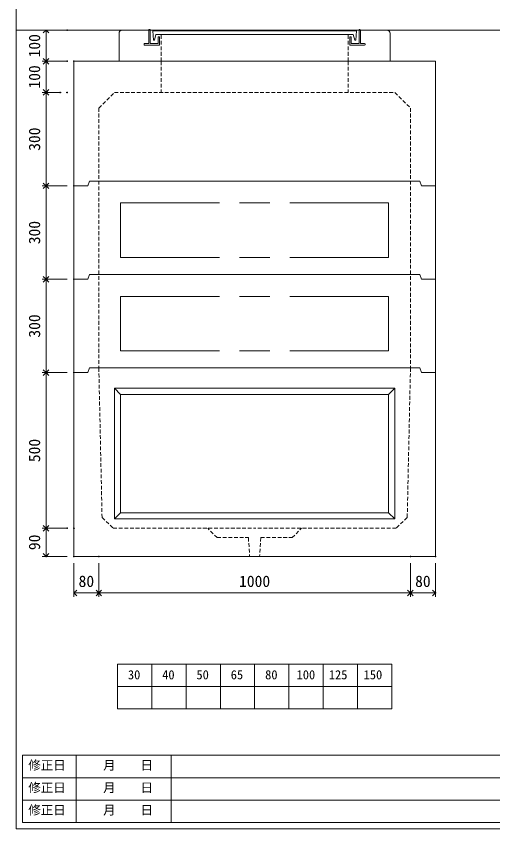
# Model space of a CAD drawing. Units: millimetres, scale not verified. Extents: x -4890 to 18490, y -2312 to 2312.
# Drawn here: x -1230 to 299, y -1963 to 647 of the extents above; entities that cross this region are included whole.
import ezdxf
from ezdxf.enums import TextEntityAlignment as Align

# ---------------------------------------------------------------- set-up
doc = ezdxf.new("R2010")
doc.units = ezdxf.units.MM
doc.header["$LTSCALE"] = 10
doc.header["$PDMODE"] = 32
doc.header["$PDSIZE"] = 2
doc.linetypes.add('DASHED1', pattern=[1.8, 1.2, -0.6])
doc.linetypes.add('USER2', pattern=[50.8, 31.75, -6.35, 6.35, -6.35])
doc.layers.add('0-1_Defpoints', color=7, linetype='Continuous')
for name, color, linetype, lineweight in [('0-2_waku', 7, 'Continuous', 18), ('0-3_gaikei', 7, 'Continuous', 18), ('0-4_kakure', 7, 'DASHED1', 5), ('0-5_sunpou', 7, 'Continuous', 5), ('0-9_uchigawa', 6, 'Continuous', 18), ('0-B_futa', 3, 'Continuous', 18), ('0-C_GL', 4, 'Continuous', 18), ('0-E_文字１', 7, 'Continuous', 18), ('1-3_uchigawa2', 6, 'USER2', 18)]:
    doc.layers.add(name, color=color, linetype=linetype, lineweight=lineweight)
doc.styles.add('ＭＳ ゴシック', font='')
doc.styles.get('ＭＳ ゴシック').set_extended_font_data('MS Gothic')

# ---------------------------------------------------------------- blocks, each defined once
blk = doc.blocks.new('_Open90')
at = {"layer": '0-5_sunpou'}
blk.add_line((0, 0), (-1, 0), dxfattribs=at)
blk.add_lwpolyline([(-0.5, 0.5), (0, 0), (-0.5, -0.5)], dxfattribs=at)
blk = doc.blocks.new('D104')
at = {"layer": '0-1_Defpoints'}
for p in [(402.32, 1104.36), (482.32, 1104.36), (482.32, 986.94)]:
    blk.add_point(p, dxfattribs=at)
at = {"layer": '0-5_sunpou'}
for p, q in [((402.32, 1082.36), (402.32, 973.94)), ((482.32, 1082.36), (482.32, 973.94)), ((420.32, 986.94), (464.32, 986.94))]:
    blk.add_line(p, q, dxfattribs=at)
at = {"layer": '0-5_sunpou', "xscale": 18, "yscale": 18, "rotation": 180}
blk.add_blockref('_Open90', (402.32, 986.94), dxfattribs=at)
at = {"layer": '0-5_sunpou', "xscale": 18, "yscale": 18}
blk.add_blockref('_Open90', (482.32, 986.94), dxfattribs=at)
at = {"layer": '0-5_sunpou', "style": 'ＭＳ ゴシック'}
blk.add_text('80', height=36.66, dxfattribs=at).set_placement((417.32, 994.94), align=Align.BOTTOM_LEFT)
blk = doc.blocks.new('D105')
at = {"layer": '0-1_Defpoints'}
for p in [(482.32, 1104.36), (1482.32, 1104.36), (1482.32, 986.94)]:
    blk.add_point(p, dxfattribs=at)
at = {"layer": '0-5_sunpou'}
for p, q in [((482.32, 1082.36), (482.32, 973.94)), ((1482.32, 1082.36), (1482.32, 973.94)), ((500.32, 986.94), (1464.32, 986.94))]:
    blk.add_line(p, q, dxfattribs=at)
at = {"layer": '0-5_sunpou', "xscale": 18, "yscale": 18, "rotation": 180}
blk.add_blockref('_Open90', (482.32, 986.94), dxfattribs=at)
at = {"layer": '0-5_sunpou', "xscale": 18, "yscale": 18}
blk.add_blockref('_Open90', (1482.32, 986.94), dxfattribs=at)
at = {"layer": '0-5_sunpou', "style": 'ＭＳ ゴシック'}
blk.add_text('1000', height=36.66, dxfattribs=at).set_placement((932.32, 994.94), align=Align.BOTTOM_LEFT)
blk = doc.blocks.new('D106')
at = {"layer": '0-1_Defpoints'}
for p in [(1482.32, 1104.36), (1562.32, 1104.36), (1562.32, 986.94)]:
    blk.add_point(p, dxfattribs=at)
at = {"layer": '0-5_sunpou'}
for p, q in [((1482.32, 1082.36), (1482.32, 973.94)), ((1562.32, 1082.36), (1562.32, 973.94)), ((1500.32, 986.94), (1544.32, 986.94))]:
    blk.add_line(p, q, dxfattribs=at)
at = {"layer": '0-5_sunpou', "xscale": 18, "yscale": 18, "rotation": 180}
blk.add_blockref('_Open90', (1482.32, 986.94), dxfattribs=at)
at = {"layer": '0-5_sunpou', "xscale": 18, "yscale": 18}
blk.add_blockref('_Open90', (1562.32, 986.94), dxfattribs=at)
at = {"layer": '0-5_sunpou', "style": 'ＭＳ ゴシック'}
blk.add_text('80', height=36.66, dxfattribs=at).set_placement((1497.32, 994.94), align=Align.BOTTOM_LEFT)
blk = doc.blocks.new('D107')
at = {"layer": '0-1_Defpoints'}
for p in [(402.32, 1194.36), (313, 1104.36), (402.32, 1104.36)]:
    blk.add_point(p, dxfattribs=at)
at = {"layer": '0-5_sunpou'}
for p, q in [((380.32, 1194.36), (300, 1194.36)), ((313, 1176.36), (313, 1122.36)), ((380.32, 1104.36), (300, 1104.36))]:
    blk.add_line(p, q, dxfattribs=at)
at = {"layer": '0-5_sunpou', "xscale": 18, "yscale": 18}
for p, rotation in [((313, 1194.36), 90), ((313, 1104.36), 270)]:
    blk.add_blockref('_Open90', p, dxfattribs=dict(at, rotation=rotation))
at = {"layer": '0-5_sunpou', "style": 'ＭＳ ゴシック'}
blk.add_text('90', height=36.66, rotation=90, dxfattribs=at).set_placement((305, 1124.36), align=Align.BOTTOM_LEFT)
blk = doc.blocks.new('D108')
at = {"layer": '0-1_Defpoints'}
for p in [(402.32, 1694.36), (313, 1194.36), (380.32, 1194.36)]:
    blk.add_point(p, dxfattribs=at)
at = {"layer": '0-5_sunpou'}
for p, q in [((380.32, 1694.36), (300, 1694.36)), ((313, 1676.36), (313, 1212.36)), ((358.32, 1194.36), (300, 1194.36))]:
    blk.add_line(p, q, dxfattribs=at)
at = {"layer": '0-5_sunpou', "xscale": 18, "yscale": 18}
for p, rotation in [((313, 1694.36), 90), ((313, 1194.36), 270)]:
    blk.add_blockref('_Open90', p, dxfattribs=dict(at, rotation=rotation))
at = {"layer": '0-5_sunpou', "style": 'ＭＳ ゴシック'}
blk.add_text('500', height=36.66, rotation=90, dxfattribs=at).set_placement((305, 1406.86), align=Align.BOTTOM_LEFT)
blk = doc.blocks.new('D109')
at = {"layer": '0-1_Defpoints'}
for p in [(380.32, 2794.36), (313, 2694.36), (402.32, 2694.36)]:
    blk.add_point(p, dxfattribs=at)
at = {"layer": '0-5_sunpou'}
for p, q in [((358.32, 2794.36), (300, 2794.36)), ((313, 2776.36), (313, 2712.36)), ((380.32, 2694.36), (300, 2694.36))]:
    blk.add_line(p, q, dxfattribs=at)
at = {"layer": '0-5_sunpou', "xscale": 18, "yscale": 18}
for p, rotation in [((313, 2794.36), 90), ((313, 2694.36), 270)]:
    blk.add_blockref('_Open90', p, dxfattribs=dict(at, rotation=rotation))
at = {"layer": '0-5_sunpou', "style": 'ＭＳ ゴシック'}
blk.add_text('100', height=36.66, rotation=90, dxfattribs=at).set_placement((305, 2706.86), align=Align.BOTTOM_LEFT)
blk = doc.blocks.new('D110')
at = {"layer": '0-1_Defpoints'}
for p in [(380.32, 2694.36), (313, 2594.36), (380.32, 2594.36)]:
    blk.add_point(p, dxfattribs=at)
at = {"layer": '0-5_sunpou'}
for p, q in [((358.32, 2694.36), (300, 2694.36)), ((313, 2676.36), (313, 2612.36)), ((358.32, 2594.36), (300, 2594.36))]:
    blk.add_line(p, q, dxfattribs=at)
at = {"layer": '0-5_sunpou', "xscale": 18, "yscale": 18}
for p, rotation in [((313, 2694.36), 90), ((313, 2594.36), 270)]:
    blk.add_blockref('_Open90', p, dxfattribs=dict(at, rotation=rotation))
at = {"layer": '0-5_sunpou', "style": 'ＭＳ ゴシック'}
blk.add_text('100', height=36.66, rotation=90, dxfattribs=at).set_placement((305, 2606.86), align=Align.BOTTOM_LEFT)
blk = doc.blocks.new('D111')
at = {"layer": '0-1_Defpoints'}
for p in [(358.32, 2594.36), (313, 2294.36), (402.32, 2294.36)]:
    blk.add_point(p, dxfattribs=at)
at = {"layer": '0-5_sunpou'}
for p, q in [((336.32, 2594.36), (300, 2594.36)), ((313, 2576.36), (313, 2312.36)), ((380.32, 2294.36), (300, 2294.36))]:
    blk.add_line(p, q, dxfattribs=at)
at = {"layer": '0-5_sunpou', "xscale": 18, "yscale": 18}
for p, rotation in [((313, 2594.36), 90), ((313, 2294.36), 270)]:
    blk.add_blockref('_Open90', p, dxfattribs=dict(at, rotation=rotation))
at = {"layer": '0-5_sunpou', "style": 'ＭＳ ゴシック'}
blk.add_text('300', height=36.66, rotation=90, dxfattribs=at).set_placement((305, 2406.86), align=Align.BOTTOM_LEFT)
blk = doc.blocks.new('D112')
at = {"layer": '0-1_Defpoints'}
for p in [(402.32, 2294.36), (313, 1994.36), (402.32, 1994.36)]:
    blk.add_point(p, dxfattribs=at)
at = {"layer": '0-5_sunpou'}
for p, q in [((380.32, 2294.36), (300, 2294.36)), ((313, 2276.36), (313, 2012.36)), ((380.32, 1994.36), (300, 1994.36))]:
    blk.add_line(p, q, dxfattribs=at)
at = {"layer": '0-5_sunpou', "xscale": 18, "yscale": 18}
for p, rotation in [((313, 2294.36), 90), ((313, 1994.36), 270)]:
    blk.add_blockref('_Open90', p, dxfattribs=dict(at, rotation=rotation))
at = {"layer": '0-5_sunpou', "style": 'ＭＳ ゴシック'}
blk.add_text('300', height=36.66, rotation=90, dxfattribs=at).set_placement((305, 2106.86), align=Align.BOTTOM_LEFT)
blk = doc.blocks.new('D113')
at = {"layer": '0-1_Defpoints'}
for p in [(402.32, 1994.36), (313, 1694.36), (402.32, 1694.36)]:
    blk.add_point(p, dxfattribs=at)
at = {"layer": '0-5_sunpou'}
for p, q in [((380.32, 1994.36), (300, 1994.36)), ((313, 1976.36), (313, 1712.36)), ((380.32, 1694.36), (300, 1694.36))]:
    blk.add_line(p, q, dxfattribs=at)
at = {"layer": '0-5_sunpou', "xscale": 18, "yscale": 18}
for p, rotation in [((313, 1994.36), 90), ((313, 1694.36), 270)]:
    blk.add_blockref('_Open90', p, dxfattribs=dict(at, rotation=rotation))
at = {"layer": '0-5_sunpou', "style": 'ＭＳ ゴシック'}
blk.add_text('300', height=36.66, rotation=90, dxfattribs=at).set_placement((305, 1806.86), align=Align.BOTTOM_LEFT)

msp = doc.modelspace()

# ---------------------------------------------------------------- linework, layer by layer
at = {"layer": '0-2_waku'}
for p, q in [((-1229.94, 2311.88), (-1229.94, -1963.12)), ((-904.94, -1434.12), (-24.94, -1434.12)), ((-904.94, -1434.12), (-904.94, -1578.12)), ((-904.94, -1434.12), (-904.94, -1578.12)), ((-904.94, -1434.12), (-904.94, -1578.12)), ((-904.94, -1434.12), (-904.94, -1578.12)), ((-794.94, -1434.12), (-794.94, -1578.12)), ((-684.94, -1434.12), (-684.94, -1578.12)), ((-684.94, -1434.12), (-684.94, -1578.12)), ((-574.94, -1434.12), (-574.94, -1578.12)), ((-464.94, -1434.12), (-464.94, -1578.12)), ((-354.94, -1434.12), (-354.94, -1578.12)), ((-244.94, -1434.12), (-244.94, -1578.12)), ((-134.94, -1434.12), (-134.94, -1578.12)), ((-24.94, -1434.12), (-24.94, -1578.12)), ((-904.94, -1506.12), (-24.94, -1506.12)), ((-904.94, -1578.12), (-24.94, -1578.12)), ((-1209.94, -1727.12), (-1209.94, -1943.12)), ((-1209.94, -1727.12), (818.06, -1727.12)), ((-1037.44, -1727.12), (-1037.44, -1943.12)), ((-732.44, -1727.12), (-732.44, -1943.12)), ((-732.44, -1727.12), (-732.44, -1943.12)), ((-1209.23, -1799.12), (818.77, -1799.12)), ((-1209.23, -1871.12), (530.77, -1871.12)), ((-1209.94, -1943.12), (818.06, -1943.12)), ((-1229.94, -1963.12), (4890.06, -1963.12)), ((-1229.94, -1963.12), (4890.06, -1963.12))]:
    msp.add_line(p, q, dxfattribs=at)
at = {"layer": '0-3_gaikei'}
for p, q in [((-889.94, 601.88), (-804.94, 601.88)), ((-124.94, 601.88), (-39.94, 601.88)), ((-899.94, 501.88), (-899.94, 591.88)), ((-29.94, 501.88), (-29.94, 591.88)), ((-1044.94, 501.88), (115.06, 501.88)), ((-1044.94, 501.88), (-1044.94, -888.12)), ((-999.44, 501.88), (-1044.94, 501.88)), ((-899.94, 501.88), (-789.94, 501.88)), ((-899.94, 501.88), (-789.94, 501.88)), ((-899.94, 501.88), (-789.94, 501.88)), ((-899.94, 501.88), (-789.94, 501.88)), ((-899.94, 501.88), (-789.94, 501.88)), ((-899.94, 501.88), (-789.94, 501.88)), ((-864.94, 501.88), (-64.94, 501.88)), ((-864.94, 501.88), (-64.94, 501.88)), ((-864.94, 501.88), (-64.94, 501.88)), ((-864.94, 501.88), (-64.94, 501.88)), ((-29.94, 501.88), (-139.94, 501.88)), ((-29.94, 501.88), (-139.94, 501.88)), ((-29.94, 501.88), (-139.94, 501.88)), ((-29.94, 501.88), (-139.94, 501.88)), ((-29.94, 501.88), (-139.94, 501.88)), ((-29.94, 501.88), (-139.94, 501.88)), ((-29.94, 501.88), (-139.94, 501.88)), ((-29.94, 501.88), (-139.94, 501.88)), ((115.06, 501.88), (115.06, -498.12)), ((-464.94, 116.88), (-994.94, 116.88)), ((65.06, 116.88), (-464.94, 116.88)), ((65.06, 116.88), (70.06, 101.88)), ((115.06, 101.88), (70.06, 101.88)), ((90.06, 101.88), (115.06, 101.88)), ((90.06, 101.88), (115.06, 101.88)), ((-464.94, -183.12), (-994.94, -183.12)), ((65.06, -183.12), (-464.94, -183.12)), ((65.06, -183.12), (70.06, -198.12)), ((115.06, -198.12), (70.06, -198.12)), ((90.06, -198.12), (115.06, -198.12)), ((90.06, -198.12), (115.06, -198.12)), ((-464.94, -483.12), (-994.94, -483.12)), ((65.06, -483.12), (-464.94, -483.12)), ((65.06, -483.12), (70.06, -498.12)), ((-1044.94, -498.12), (-1044.94, -1088.12)), ((115.06, -498.12), (70.06, -498.12)), ((90.06, -498.12), (115.06, -498.12)), ((90.06, -498.12), (115.06, -498.12)), ((-1044.94, -1088.12), (115.06, -1088.12))]:
    msp.add_line(p, q, dxfattribs=at)
for points in [[(-994.94, 116.88), (-999.94, 101.88), (-1044.94, 101.88)], [(-994.94, -183.12), (-999.94, -198.12), (-1044.94, -198.12)], [(-994.94, -483.12), (-999.94, -498.12), (-1044.94, -498.12)], [(-1044.94, -1088.12), (115.06, -1088.12), (115.06, -498.12)], [(-1044.94, -1088.12), (115.06, -1088.12), (115.06, -498.12)]]:
    msp.add_lwpolyline(points, dxfattribs=at)
for centre, radius, start, end in [((-890.52, 592.46), 9.44, 86.47383, 183.52617), ((-39.61, 592.21), 9.68, 358.04251, 91.95749)]:
    msp.add_arc(centre, radius, start, end, dxfattribs=at)
at = {"layer": '0-4_kakure'}
for p, q in [((-764.94, 501.88), (-764.94, 588.38)), ((-164.94, 501.88), (-164.94, 588.38)), ((-764.94, 501.88), (-764.94, 401.88)), ((-164.94, 501.88), (-164.94, 401.88)), ((-964.94, 351.88), (-914.94, 401.88)), ((-914.94, 401.88), (-14.94, 401.88)), ((-14.94, 401.88), (35.06, 351.88)), ((-964.94, 351.88), (-964.94, -483.12)), ((35.06, 351.88), (35.06, -483.12)), ((-954.62, -963.12), (-964.94, -483.12)), ((35.06, -483.12), (24.74, -963.12)), ((-954.62, -963.12), (-918.86, -998.12)), ((-918.86, -998.12), (-464.94, -998.12)), ((-584.94, -1028.12), (-614.94, -998.12)), ((-344.94, -1028.12), (-314.94, -998.12)), ((-584.94, -1028.12), (-484.94, -1028.12)), ((-484.94, -1028.12), (-480.94, -1088.12)), ((-444.94, -1028.12), (-448.94, -1088.12)), ((-444.94, -1028.12), (-344.94, -1028.12))]:
    msp.add_line(p, q, dxfattribs=at)
msp.add_lwpolyline([(24.74, -963.12), (-11.03, -998.12), (-464.94, -998.12)], dxfattribs=at)
at = {"layer": '0-9_uchigawa'}
for p, q in [((-914.94, -548.12), (-894.94, -568.12)), ((-914.94, -968.12), (-914.94, -548.12)), ((-894.94, -568.12), (-464.94, -568.12)), ((-894.94, -948.12), (-894.94, -568.12)), ((-34.94, -948.12), (-34.94, -568.12)), ((-14.94, -968.12), (-14.94, -548.12)), ((-914.94, -968.12), (-894.94, -948.12)), ((-894.94, -948.12), (-34.94, -948.12)), ((-14.94, -968.12), (-34.94, -948.12)), ((-914.94, -968.12), (-14.94, -968.12))]:
    msp.add_line(p, q, dxfattribs=at)
for points in [[(-914.94, -548.12), (-464.94, -548.12), (-14.94, -548.12)], [(-464.94, -568.12), (-34.94, -568.12), (-14.94, -548.12)]]:
    msp.add_lwpolyline(points, dxfattribs=at)
at = {"layer": '0-B_futa'}
for p, q in [((-804.94, 601.88), (-804.94, 558.88)), ((-802.94, 603.88), (-799.94, 603.88)), ((-799.94, 603.88), (-799.94, 558.88)), ((-129.94, 603.88), (-129.94, 558.88)), ((-129.94, 603.88), (-126.94, 603.88)), ((-124.94, 601.88), (-124.94, 558.88)), ((-792.13, 599.38), (-137.8, 599.38)), ((-792.13, 599.38), (-789.64, 569.38)), ((-781.61, 588.38), (-785.93, 569.38)), ((-781.61, 588.38), (-148.27, 588.38)), ((-774.94, 578.88), (-774.94, 558.88)), ((-772.94, 580.88), (-771.94, 580.88)), ((-769.94, 578.88), (-769.94, 553.88)), ((-159.94, 578.88), (-159.94, 553.88)), ((-156.94, 580.88), (-157.94, 580.88)), ((-154.94, 578.88), (-154.94, 558.88)), ((-148.27, 588.38), (-143.96, 569.38)), ((-137.8, 599.38), (-140.05, 569.38)), ((-819.94, 556.88), (-819.94, 555.88)), ((-817.94, 558.88), (-804.94, 558.88)), ((-769.94, 553.88), (-817.94, 553.88)), ((-799.94, 558.88), (-774.94, 558.88)), ((-789.64, 569.38), (-785.93, 569.38)), ((-159.94, 553.88), (-111.94, 553.88)), ((-129.94, 558.88), (-154.94, 558.88)), ((-140.05, 569.38), (-143.96, 569.38)), ((-111.94, 558.88), (-124.94, 558.88)), ((-109.94, 556.88), (-109.94, 555.88))]:
    msp.add_line(p, q, dxfattribs=at)
for centre, start, end in [((-802.94, 601.88), 90, 180), ((-126.94, 601.88), 0, 90), ((-772.94, 578.88), 90, 180), ((-771.94, 578.88), 0, 90), ((-157.94, 578.88), 90, 180), ((-156.94, 578.88), 0, 90), ((-817.94, 556.88), 90, 180), ((-817.94, 555.88), 180, 270), ((-111.94, 556.88), 0, 90), ((-111.94, 555.88), 270, 0)]:
    msp.add_arc(centre, 2, start, end, dxfattribs=at)
at = {"layer": '0-C_GL'}
msp.add_line((-1229.94, 601.88), (4890.06, 601.88), dxfattribs=at)
at = {"layer": '1-3_uchigawa2'}
for p, q in [((-894.94, 46.88), (-464.94, 46.88)), ((-894.94, 46.88), (-894.94, -128.12)), ((-34.94, 46.88), (-464.94, 46.88)), ((-34.94, 46.88), (-34.94, -128.12)), ((-894.94, -128.12), (-464.94, -128.12)), ((-34.94, -128.12), (-464.94, -128.12)), ((-895.79, -253.12), (-895.79, -428.12)), ((-894.94, -253.12), (-464.94, -253.12)), ((-34.94, -253.12), (-464.94, -253.12)), ((-34.94, -253.12), (-34.94, -428.12)), ((-894.94, -428.12), (-464.94, -428.12)), ((-34.94, -428.12), (-464.94, -428.12))]:
    msp.add_line(p, q, dxfattribs=at)

# ---------------------------------------------------------------- block references
at = {"layer": '0-5_sunpou'}
for name in ['D109', 'D110', 'D111', 'D112', 'D113', 'D108', 'D107', 'D104', 'D105', 'D106']:
    msp.add_blockref(name, (-1447.26, -2192.49), dxfattribs=at)

# ---------------------------------------------------------------- texts
at = {"layer": '0-E_文字１', "style": 'ＭＳ ゴシック'}
for s, p in [('30', (-871.71, -1491.94)), ('40', (-761.71, -1491.94)), ('50', (-651.71, -1491.94)), ('65', (-541.71, -1491.94)), ('80', (-431.3, -1491.94)), ('100', (-330.43, -1491.94)), ('125', (-227.04, -1491.94)), ('150', (-115.28, -1491.94)), ('修正日', (-1191.29, -1782.42)), ('\u3000\u3000月\u3000\u3000日', (-1031.14, -1782.42)), ('修正日', (-1191.29, -1854.42)), ('\u3000\u3000月\u3000\u3000日', (-1031.14, -1854.42)), ('修正日', (-1191.29, -1926.42)), ('\u3000\u3000月\u3000\u3000日', (-1031.14, -1926.42))]:
    msp.add_text(s, height=29.33, dxfattribs=at).set_placement(p, align=Align.BOTTOM_LEFT)

doc.saveas('drawing.dxf')
